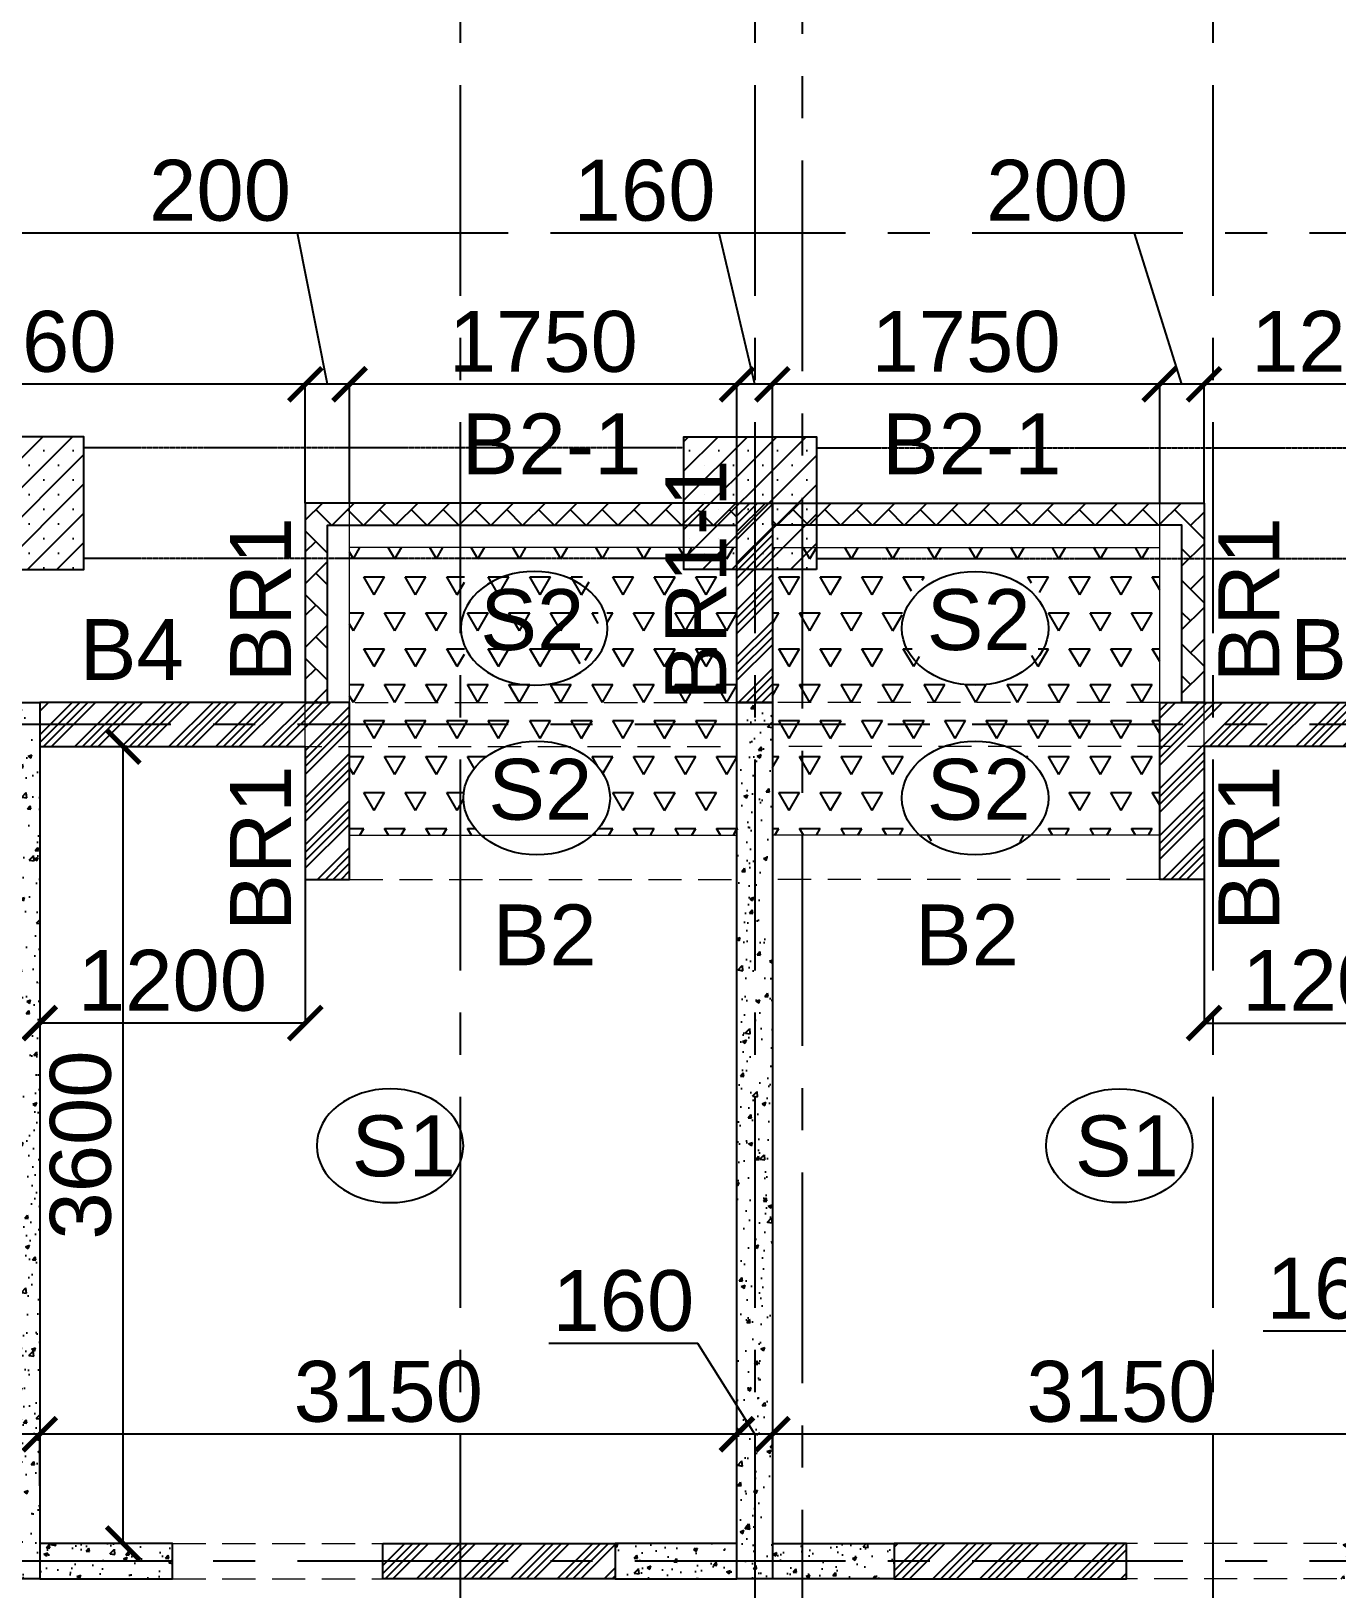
# Model space of a CAD drawing. Header units: inches. Extents: x -1898 to 127651, y -195120 to -109120.
# Drawn here: x 71012 to 76911, y -123195 to -116158 of the extents above; entities that cross this region are included whole.
import ezdxf

# ---------------------------------------------------------------- set-up
doc = ezdxf.new("R2010")
doc.units = ezdxf.units.IN
doc.header["$MEASUREMENT"] = 0
for name, pattern in [('CENTER', [50.8, 31.75, -6.35, 6.35, -6.35]), ('DASHED2', [9.525, 6.35, -3.175]), ('Hidden', [3, 2, -1])]:
    doc.linetypes.add(name, pattern=pattern)
for name, color, linetype in [('160 R.C. WALL HAT', 8, 'Continuous'), ('160 R.C.WALL', 6, 'Continuous'), ('AR-Column', 40, 'Continuous'), ('AR-Hidden', 251, 'DASHED2'), ('BAL. PARAPET WALL', 4, 'Continuous'), ('BEAM TEXT', 4, 'Continuous'), ('DIM', 251, 'Continuous'), ('GRID', 8, 'CENTER'), ('NON S.WALL HATCH', 8, 'Continuous'), ('NON STRUC R.C.WALL', 6, 'Continuous'), ('NON.STRUC.R.C.WALLS', 1, 'Continuous'), ('PARAPET WALL', 4, 'Continuous'), ('SUNKEN', 8, 'Continuous')]:
    doc.layers.add(name, color=color, linetype=linetype)
for name, color, linetype, lineweight in [('BEAMS', 3, 'Continuous', 0), ('SLAB CIR', 1, 'Continuous', 25), ('SLAB TXT', 3, 'Continuous', 0)]:
    doc.layers.add(name, color=color, linetype=linetype, lineweight=lineweight)
doc.styles.add('T200', font='sanss___.ttf', dxfattribs={"height": 275})
doc.styles.add('T300', font='sanss___.ttf', dxfattribs={"height": 350})
doc.dimstyles.new('T 200', dxfattribs={"dimtxt": 275, "dimasz": 150, "dimexe": 1, "dimexo": 0, "dimgap": 50, "dimtad": 1, "dimdec": 0, "dimrnd": 5, "dimdsep": 46, "dimtxsty": 'T200', "dimblk": 'ARCHTICK', "dimcen": 2.5, "dimdle": 1, "dimclrd": 5, "dimclre": 253, "dimclrt": 1, "dimadec": 0, "dimazin": 0, "dimtfac": 1, "dimtdec": 0, "dimtmove": 2, "dimatfit": 3, "dimfxl": 0, "dimarcsym": 0})
pattern_1 = [(45, (2346260.05, -240371.21), (-106.066017, 106.066017), []), (45, (2346295.4, -240371.21), (-106.066017, 106.066017), []), (45, (2346330.76, -240371.21), (-106.066017, 106.066017), []), (45, (2346366.12, -240371.21), (-106.066017, 106.066017), [])]
pattern_2 = [(60, (2301842.9, -345548.81), (-93.75, 162.379763), [93.75, -93.75]), (120, (2301842.9, -345548.81), (-187.5, 1e-07), [93.75, -93.75]), (0, (2301796.02, -345467.62), (93.75, 162.379763), [93.75, -93.75])]
pattern_3 = [(50, (2184721.52, 112605.64), (179.315046, -15.688034), [18.75, -206.25]), (355, (2184721.52, 112605.64), (-34.687833, 188.048033), [15, -165]), (100.451444, (2184736.47, 112604.33), (144.627212, 172.359998), [15.935048, -175.285528]), (46.1842, (2184721.52, 112655.64), (266.810333, -41.37982), [28.125, -309.375]), (96.635635, (2184743.76, 112652.2), (233.665486, 243.52965), [23.902586, -262.92844]), (351.184164, (2184721.52, 112655.64), (233.665486, 243.52965), [22.5, -247.5]), (21, (2184746.52, 112643.14), (149.226763, -100.654723), [18.75, -206.25]), (326, (2184746.52, 112643.14), (60.828833, 181.287511), [15, -165]), (71.451445, (2184758.96, 112634.75), (210.055594, 80.632788), [15.935047, -175.285528]), (37.5, (2184721.524, 112605.64), (3.0399638, 83.2234635), [0, -163, 0, -167.5, 0, -165.625]), (7.5, (2184721.52, 112605.64), (65.7673844, 98.602928), [0, -95.5, 0, -159.25, 0, -63.125]), (327.5, (2184665.774, 112605.64), (133.455609, -5.638718), [0, -62.5, 0, -195, 0, -258.75]), (317.5, (2184640.77, 112605.64), (145.7965423, 25.0262456), [0, -81.25, 0, -129.5, 0, -183.75])]
pattern_4 = [(45, (-132245.64, 75915.45), (-66.29126, 66.29126), []), (45, (-132179.35, 75915.45), (-66.29126, 66.29126), [0, -93.75])]

# ---------------------------------------------------------------- blocks, each defined once
blk = doc.blocks.new('_ARCHTICK')
at = {"color": 0, "linetype": 'ByBlock', "const_width": 0.15}
blk.add_lwpolyline([(-0.5, -0.5), (0.5, 0.5)], dxfattribs=at)
blk = doc.blocks.new('*D611')
at = {"layer": 'Defpoints', "color": 0}
for p in [(77511, -122496.6), (77671, -122574.1, 14.7), (77511, -122605.9, 14.7)]:
    blk.add_point(p, dxfattribs=at)
at = {"layer": 'DIM', "color": 5, "lineweight": -2}
for p, q in [((77250.1, -122031), (76577.9, -122031)), ((77591, -122496.6), (77250.1, -122031)), ((77672, -122496.6), (77510, -122496.6))]:
    blk.add_line(p, q, dxfattribs=at)
at = {"layer": 'DIM', "color": 253, "lineweight": -2}
for p, q in [((77511, -122605.9), (77511, -122495.6)), ((77671, -122574.1), (77671, -122495.6))]:
    blk.add_line(p, q, dxfattribs=at)
at = {"layer": 'DIM', "color": 5, "lineweight": -2, "xscale": 150, "yscale": 150, "zscale": 150, "rotation": 180}
blk.add_blockref('_ARCHTICK', (77511, -122496.6), dxfattribs=at)
at = {"layer": 'DIM', "color": 5, "lineweight": -2, "xscale": 150, "yscale": 150, "zscale": 150}
blk.add_blockref('_ARCHTICK', (77671, -122496.6), dxfattribs=at)
at = {"layer": 'DIM', "color": 1, "insert": (76914, -121839.1), "char_height": 275, "attachment_point": 5, "style": 'T200'}
blk.add_mtext('160', dxfattribs=at)
blk = doc.blocks.new('*D612')
at = {"layer": 'Defpoints', "color": 0}
for p in [(74361, -122496.6), (74361, -122575.4, 14.7), (77511, -122605.9, 14.7)]:
    blk.add_point(p, dxfattribs=at)
at = {"layer": 'DIM', "color": 5, "lineweight": -2}
blk.add_line((77512, -122496.6), (74360, -122496.6), dxfattribs=at)
at = {"layer": 'DIM', "color": 253, "lineweight": -2}
for p, q in [((74361, -122575.4), (74361, -122495.6)), ((77511, -122605.9), (77511, -122495.6))]:
    blk.add_line(p, q, dxfattribs=at)
at = {"layer": 'DIM', "color": 5, "lineweight": -2, "xscale": 150, "yscale": 150, "zscale": 150, "rotation": 180}
blk.add_blockref('_ARCHTICK', (74361, -122496.6), dxfattribs=at)
at = {"layer": 'DIM', "color": 5, "lineweight": -2, "xscale": 150, "yscale": 150, "zscale": 150}
blk.add_blockref('_ARCHTICK', (77511, -122496.6), dxfattribs=at)
at = {"layer": 'DIM', "color": 1, "insert": (75936, -122304.8), "char_height": 275, "attachment_point": 5, "style": 'T200'}
blk.add_mtext('3150', dxfattribs=at)
blk = doc.blocks.new('*D613')
at = {"layer": 'Defpoints', "color": 0}
for p in [(74201, -122496.6), (74361, -122575.4, 14.7), (74201, -122597.6, 14.7)]:
    blk.add_point(p, dxfattribs=at)
at = {"layer": 'DIM', "color": 5, "lineweight": -2}
for p, q in [((74023.7, -122086.5), (73351.5, -122086.5)), ((74281, -122496.6), (74023.7, -122086.5)), ((74362, -122496.6), (74200, -122496.6))]:
    blk.add_line(p, q, dxfattribs=at)
at = {"layer": 'DIM', "color": 253, "lineweight": -2}
for p, q in [((74201, -122597.6), (74201, -122495.6)), ((74361, -122575.4), (74361, -122495.6))]:
    blk.add_line(p, q, dxfattribs=at)
at = {"layer": 'DIM', "color": 5, "lineweight": -2, "xscale": 150, "yscale": 150, "zscale": 150, "rotation": 180}
blk.add_blockref('_ARCHTICK', (74201, -122496.6), dxfattribs=at)
at = {"layer": 'DIM', "color": 5, "lineweight": -2, "xscale": 150, "yscale": 150, "zscale": 150}
blk.add_blockref('_ARCHTICK', (74361, -122496.6), dxfattribs=at)
at = {"layer": 'DIM', "color": 1, "insert": (73687.6, -121894.6), "char_height": 275, "attachment_point": 5, "style": 'T200'}
blk.add_mtext('160', dxfattribs=at)
blk = doc.blocks.new('*D614')
at = {"layer": 'Defpoints', "color": 0}
for p in [(71051, -122496.6), (74201, -122597.6, 14.7), (71051, -122730.4, 14.7)]:
    blk.add_point(p, dxfattribs=at)
at = {"layer": 'DIM', "color": 5, "lineweight": -2}
blk.add_line((74202, -122496.6), (71050, -122496.6), dxfattribs=at)
at = {"layer": 'DIM', "color": 253, "lineweight": -2}
for p, q in [((71051, -122730.4), (71051, -122495.6)), ((74201, -122597.6), (74201, -122495.6))]:
    blk.add_line(p, q, dxfattribs=at)
at = {"layer": 'DIM', "color": 5, "lineweight": -2, "xscale": 150, "yscale": 150, "zscale": 150, "rotation": 180}
blk.add_blockref('_ARCHTICK', (71051, -122496.6), dxfattribs=at)
at = {"layer": 'DIM', "color": 5, "lineweight": -2, "xscale": 150, "yscale": 150, "zscale": 150}
blk.add_blockref('_ARCHTICK', (74201, -122496.6), dxfattribs=at)
at = {"layer": 'DIM', "color": 1, "insert": (72626, -122304.8), "char_height": 275, "attachment_point": 5, "style": 'T200'}
blk.add_mtext('3150', dxfattribs=at)
blk = doc.blocks.new('*D615')
at = {"layer": 'Defpoints', "color": 0}
for p in [(70891, -122496.6), (71051, -122730.4, 14.7), (70891, -122734.3, 14.7)]:
    blk.add_point(p, dxfattribs=at)
at = {"layer": 'DIM', "color": 5, "lineweight": -2}
for p, q in [((70776.9, -122131.8), (70104.6, -122131.8)), ((70971, -122496.6), (70776.9, -122131.8)), ((71052, -122496.6), (70890, -122496.6))]:
    blk.add_line(p, q, dxfattribs=at)
at = {"layer": 'DIM', "color": 253, "lineweight": -2}
for p, q in [((70891, -122734.3), (70891, -122495.6)), ((71051, -122730.4), (71051, -122495.6))]:
    blk.add_line(p, q, dxfattribs=at)
at = {"layer": 'DIM', "color": 5, "lineweight": -2, "xscale": 150, "yscale": 150, "zscale": 150, "rotation": 180}
blk.add_blockref('_ARCHTICK', (70891, -122496.6), dxfattribs=at)
at = {"layer": 'DIM', "color": 5, "lineweight": -2, "xscale": 150, "yscale": 150, "zscale": 150}
blk.add_blockref('_ARCHTICK', (71051, -122496.6), dxfattribs=at)
at = {"layer": 'DIM', "color": 1, "insert": (70440.7, -121940), "char_height": 275, "attachment_point": 5, "style": 'T200'}
blk.add_mtext('160', dxfattribs=at)
blk = doc.blocks.new('*D607')
at = {"layer": 'Defpoints', "color": 0}
for p in [(71428.5, -119390.2), (71445.2, -119390.2, 14.7), (71445.2, -122990.2, 14.7)]:
    blk.add_point(p, dxfattribs=at)
at = {"layer": 'DIM', "color": 253, "lineweight": -2}
for p, q in [((71445.2, -119390.2), (71427.5, -119390.2)), ((71445.2, -122990.2), (71427.5, -122990.2))]:
    blk.add_line(p, q, dxfattribs=at)
at = {"layer": 'DIM', "color": 5, "lineweight": -2}
blk.add_line((71428.5, -122991.2), (71428.5, -119389.2), dxfattribs=at)
at = {"layer": 'DIM', "color": 5, "lineweight": -2, "xscale": 150, "yscale": 150, "zscale": 150}
for p, rotation in [((71428.5, -119390.2), 90), ((71428.5, -122990.2), 270)]:
    blk.add_blockref('_ARCHTICK', p, dxfattribs=dict(at, rotation=rotation))
at = {"layer": 'DIM', "color": 1, "insert": (71236.6, -121190.2), "char_height": 275, "attachment_point": 5, "rotation": 90, "style": 'T200'}
blk.add_mtext('3600', dxfattribs=at)
blk = doc.blocks.new('*D459')
at = {"layer": 'Defpoints', "color": 0}
for p in [(76311, -117753.1), (77591, -117840.1, 14.7), (76311, -118290.2, 14.7)]:
    blk.add_point(p, dxfattribs=at)
at = {"layer": 'DIM', "color": 5, "lineweight": -2}
blk.add_line((77592, -117753.1), (76310, -117753.1), dxfattribs=at)
at = {"layer": 'DIM', "color": 253, "lineweight": -2}
for p, q in [((76311, -118290.2), (76311, -117752.1)), ((77591, -117840.1), (77591, -117752.1))]:
    blk.add_line(p, q, dxfattribs=at)
at = {"layer": 'DIM', "color": 5, "lineweight": -2, "xscale": 150, "yscale": 150, "zscale": 150, "rotation": 180}
blk.add_blockref('_ARCHTICK', (76311, -117753.1), dxfattribs=at)
at = {"layer": 'DIM', "color": 5, "lineweight": -2, "xscale": 150, "yscale": 150, "zscale": 150}
blk.add_blockref('_ARCHTICK', (77591, -117753.1), dxfattribs=at)
at = {"layer": 'DIM', "color": 1, "insert": (76951, -117561.4), "char_height": 275, "attachment_point": 5, "style": 'T200'}
blk.add_mtext('1280', dxfattribs=at)
blk = doc.blocks.new('*D460')
at = {"layer": 'Defpoints', "color": 0}
for p in [(76111, -117753.1), (76111, -118290.2, 14.7), (76311, -118290.2, 14.7)]:
    blk.add_point(p, dxfattribs=at)
at = {"layer": 'DIM', "color": 5, "lineweight": -2}
for p, q in [((75996.4, -117070.3), (75298.2, -117070.3)), ((76211, -117753.1), (75996.4, -117070.3)), ((76312, -117753.1), (76110, -117753.1))]:
    blk.add_line(p, q, dxfattribs=at)
at = {"layer": 'DIM', "color": 253, "lineweight": -2}
for p, q in [((76111, -118290.2), (76111, -117752.1)), ((76311, -118290.2), (76311, -117752.1))]:
    blk.add_line(p, q, dxfattribs=at)
at = {"layer": 'DIM', "color": 5, "lineweight": -2, "xscale": 150, "yscale": 150, "zscale": 150, "rotation": 180}
blk.add_blockref('_ARCHTICK', (76111, -117753.1), dxfattribs=at)
at = {"layer": 'DIM', "color": 5, "lineweight": -2, "xscale": 150, "yscale": 150, "zscale": 150}
blk.add_blockref('_ARCHTICK', (76311, -117753.1), dxfattribs=at)
at = {"layer": 'DIM', "color": 1, "insert": (75647.3, -116878.6), "char_height": 275, "attachment_point": 5, "style": 'T200'}
blk.add_mtext('200', dxfattribs=at)
blk = doc.blocks.new('*D461')
at = {"layer": 'Defpoints', "color": 0}
for p in [(74361, -117753.1), (74361, -118290.2, 14.7), (76111, -118290.2, 14.7)]:
    blk.add_point(p, dxfattribs=at)
at = {"layer": 'DIM', "color": 5, "lineweight": -2}
blk.add_line((76112, -117753.1), (74360, -117753.1), dxfattribs=at)
at = {"layer": 'DIM', "color": 253, "lineweight": -2}
for p, q in [((74361, -118290.2), (74361, -117752.1)), ((76111, -118290.2), (76111, -117752.1))]:
    blk.add_line(p, q, dxfattribs=at)
at = {"layer": 'DIM', "color": 5, "lineweight": -2, "xscale": 150, "yscale": 150, "zscale": 150, "rotation": 180}
blk.add_blockref('_ARCHTICK', (74361, -117753.1), dxfattribs=at)
at = {"layer": 'DIM', "color": 5, "lineweight": -2, "xscale": 150, "yscale": 150, "zscale": 150}
blk.add_blockref('_ARCHTICK', (76111, -117753.1), dxfattribs=at)
at = {"layer": 'DIM', "color": 1, "insert": (75236, -117561.4), "char_height": 275, "attachment_point": 5, "style": 'T200'}
blk.add_mtext('1750', dxfattribs=at)
blk = doc.blocks.new('*D462')
at = {"layer": 'Defpoints', "color": 0}
for p in [(74201, -117753.1), (74201, -118290.2, 14.7), (74361, -118290.2, 14.7)]:
    blk.add_point(p, dxfattribs=at)
at = {"layer": 'DIM', "color": 5, "lineweight": -2}
for p, q in [((74119.9, -117070.3), (73447.6, -117070.3)), ((74281, -117753.1), (74119.9, -117070.3)), ((74362, -117753.1), (74200, -117753.1))]:
    blk.add_line(p, q, dxfattribs=at)
at = {"layer": 'DIM', "color": 253, "lineweight": -2}
for p, q in [((74201, -118290.2), (74201, -117752.1)), ((74361, -118290.2), (74361, -117752.1))]:
    blk.add_line(p, q, dxfattribs=at)
at = {"layer": 'DIM', "color": 5, "lineweight": -2, "xscale": 150, "yscale": 150, "zscale": 150, "rotation": 180}
blk.add_blockref('_ARCHTICK', (74201, -117753.1), dxfattribs=at)
at = {"layer": 'DIM', "color": 5, "lineweight": -2, "xscale": 150, "yscale": 150, "zscale": 150}
blk.add_blockref('_ARCHTICK', (74361, -117753.1), dxfattribs=at)
at = {"layer": 'DIM', "color": 1, "insert": (73783.7, -116878.4), "char_height": 275, "attachment_point": 5, "style": 'T200'}
blk.add_mtext('160', dxfattribs=at)
blk = doc.blocks.new('*D463')
at = {"layer": 'Defpoints', "color": 0}
for p in [(72451, -117753.1), (72451, -118290.2, 14.7), (74201, -118290.2, 14.7)]:
    blk.add_point(p, dxfattribs=at)
at = {"layer": 'DIM', "color": 5, "lineweight": -2}
blk.add_line((74202, -117753.1), (72450, -117753.1), dxfattribs=at)
at = {"layer": 'DIM', "color": 253, "lineweight": -2}
for p, q in [((72451, -118290.2), (72451, -117752.1)), ((74201, -118290.2), (74201, -117752.1))]:
    blk.add_line(p, q, dxfattribs=at)
at = {"layer": 'DIM', "color": 5, "lineweight": -2, "xscale": 150, "yscale": 150, "zscale": 150, "rotation": 180}
blk.add_blockref('_ARCHTICK', (72451, -117753.1), dxfattribs=at)
at = {"layer": 'DIM', "color": 5, "lineweight": -2, "xscale": 150, "yscale": 150, "zscale": 150}
blk.add_blockref('_ARCHTICK', (74201, -117753.1), dxfattribs=at)
at = {"layer": 'DIM', "color": 1, "insert": (73326, -117561.4), "char_height": 275, "attachment_point": 5, "style": 'T200'}
blk.add_mtext('1750', dxfattribs=at)
blk = doc.blocks.new('*D464')
at = {"layer": 'Defpoints', "color": 0}
for p in [(72251, -117753.1), (72251, -118290.2, 14.7), (72451, -118290.2, 14.7)]:
    blk.add_point(p, dxfattribs=at)
at = {"layer": 'DIM', "color": 5, "lineweight": -2}
for p, q in [((72215, -117070.3), (71516.7, -117070.3)), ((72351, -117753.1), (72215, -117070.3)), ((72452, -117753.1), (72250, -117753.1))]:
    blk.add_line(p, q, dxfattribs=at)
at = {"layer": 'DIM', "color": 253, "lineweight": -2}
for p, q in [((72251, -118290.2), (72251, -117752.1)), ((72451, -118290.2), (72451, -117752.1))]:
    blk.add_line(p, q, dxfattribs=at)
at = {"layer": 'DIM', "color": 5, "lineweight": -2, "xscale": 150, "yscale": 150, "zscale": 150, "rotation": 180}
blk.add_blockref('_ARCHTICK', (72251, -117753.1), dxfattribs=at)
at = {"layer": 'DIM', "color": 5, "lineweight": -2, "xscale": 150, "yscale": 150, "zscale": 150}
blk.add_blockref('_ARCHTICK', (72451, -117753.1), dxfattribs=at)
at = {"layer": 'DIM', "color": 1, "insert": (71865.9, -116878.6), "char_height": 275, "attachment_point": 5, "style": 'T200'}
blk.add_mtext('200', dxfattribs=at)
blk = doc.blocks.new('*D465')
at = {"layer": 'Defpoints', "color": 0}
for p in [(69691, -117753.1), (69691, -118290.2, 14.7), (72251, -118290.2, 14.7)]:
    blk.add_point(p, dxfattribs=at)
at = {"layer": 'DIM', "color": 5, "lineweight": -2}
blk.add_line((72252, -117753.1), (69690, -117753.1), dxfattribs=at)
at = {"layer": 'DIM', "color": 253, "lineweight": -2}
for p, q in [((69691, -118290.2), (69691, -117752.1)), ((72251, -118290.2), (72251, -117752.1))]:
    blk.add_line(p, q, dxfattribs=at)
at = {"layer": 'DIM', "color": 5, "lineweight": -2, "xscale": 150, "yscale": 150, "zscale": 150, "rotation": 180}
blk.add_blockref('_ARCHTICK', (69691, -117753.1), dxfattribs=at)
at = {"layer": 'DIM', "color": 5, "lineweight": -2, "xscale": 150, "yscale": 150, "zscale": 150}
blk.add_blockref('_ARCHTICK', (72251, -117753.1), dxfattribs=at)
at = {"layer": 'DIM', "color": 1, "insert": (70971, -117561.2), "char_height": 275, "attachment_point": 5, "style": 'T200'}
blk.add_mtext('2560', dxfattribs=at)
blk = doc.blocks.new('*D767')
at = {"layer": 'Defpoints', "color": 0}
for p in [(76311, -119990.2, 14.7), (77511, -119990.2, 14.7), (77511, -120639.5)]:
    blk.add_point(p, dxfattribs=at)
at = {"layer": 'DIM', "color": 253, "lineweight": -2}
for p, q in [((76311, -119990.2), (76311, -120640.5)), ((77511, -119990.2), (77511, -120640.5))]:
    blk.add_line(p, q, dxfattribs=at)
at = {"layer": 'DIM', "color": 5, "lineweight": -2}
blk.add_line((76310, -120639.5), (77512, -120639.5), dxfattribs=at)
at = {"layer": 'DIM', "color": 5, "lineweight": -2, "xscale": 150, "yscale": 150, "zscale": 150, "rotation": 180}
blk.add_blockref('_ARCHTICK', (76311, -120639.5), dxfattribs=at)
at = {"layer": 'DIM', "color": 5, "lineweight": -2, "xscale": 150, "yscale": 150, "zscale": 150}
blk.add_blockref('_ARCHTICK', (77511, -120639.5), dxfattribs=at)
at = {"layer": 'DIM', "color": 1, "insert": (76911, -120447.9), "char_height": 275, "attachment_point": 5, "style": 'T200'}
blk.add_mtext('1200', dxfattribs=at)
blk = doc.blocks.new('*D779')
at = {"layer": 'Defpoints', "color": 0}
for p in [(71051, -119990.2, 14.7), (72251, -119990.2, 14.7), (71051, -120639.5)]:
    blk.add_point(p, dxfattribs=at)
at = {"layer": 'DIM', "color": 253, "lineweight": -2}
for p, q in [((71051, -119990.2), (71051, -120640.5)), ((72251, -119990.2), (72251, -120640.5))]:
    blk.add_line(p, q, dxfattribs=at)
at = {"layer": 'DIM', "color": 5, "lineweight": -2}
blk.add_line((72252, -120639.5), (71050, -120639.5), dxfattribs=at)
at = {"layer": 'DIM', "color": 5, "lineweight": -2, "xscale": 150, "yscale": 150, "zscale": 150, "rotation": 180}
blk.add_blockref('_ARCHTICK', (71051, -120639.5), dxfattribs=at)
at = {"layer": 'DIM', "color": 5, "lineweight": -2, "xscale": 150, "yscale": 150, "zscale": 150}
blk.add_blockref('_ARCHTICK', (72251, -120639.5), dxfattribs=at)
at = {"layer": 'DIM', "color": 1, "insert": (71651, -120447.9), "char_height": 275, "attachment_point": 5, "style": 'T200'}
blk.add_mtext('1200', dxfattribs=at)
blk = doc.blocks.new('A$C02A55DAE')
at = {"layer": 'NON S.WALL HATCH'}
h = blk.add_hatch(dxfattribs=at)
h.set_pattern_fill('SACNCR', color=256, scale=1000)
h.set_pattern_definition(pattern_4)
h.paths.add_polyline_path([(65488.6, 600), (66088.6, 600), (66088.6, 1200), (65488.6, 1200)])
h = blk.add_hatch(dxfattribs=at)
h.set_pattern_fill('SACNCR', color=256, scale=1000)
h.set_pattern_definition(pattern_4)
h.paths.add_polyline_path([(69398.6, 600), (68798.6, 600), (68798.6, 1200), (69398.6, 1200)])
at = {"layer": 'AR-Column', "color": 4, "elevation": -29.5}
for points in [[(65488.6, 600), (66088.6, 600), (66088.6, 1200), (65488.6, 1200)], [(69398.6, 600), (68798.6, 600), (68798.6, 1200), (69398.6, 1200)]]:
    blk.add_lwpolyline(points, close=True, dxfattribs=at)
at = {"layer": 'AR-Hidden', "ltscale": 0.009}
for p, q in [((68798.6, 1150, -29.5), (66088.6, 1150, -29.5)), ((69398.6, 1150, -29.5), (72108.6, 1150, -29.5)), ((68798.6, 650, -29.5), (66088.6, 650, -29.5)), ((69398.6, 650, -29.5), (72108.6, 650, -29.5))]:
    blk.add_line(p, q, dxfattribs=at)

msp = doc.modelspace()

# ---------------------------------------------------------------- hatches: boundary and pattern name
at = {"layer": '160 R.C. WALL HAT'}
h = msp.add_hatch(dxfattribs=at)
h.set_pattern_fill('AR-CONC', color=256, scale=25)
h.set_pattern_definition(pattern_3)
h.paths.add_polyline_path([(70891, -119190.2), (71051, -119190.2), (71051, -123150.2), (70891, -123150.2)])
h = msp.add_hatch(dxfattribs=at)
h.set_pattern_fill('AR-CONC', color=256, scale=25)
h.set_pattern_definition(pattern_3)
h.paths.add_polyline_path([(74201, -119190.2), (74361, -119190.2), (74361, -123150.2), (74201, -123150.2)])
h = msp.add_hatch(dxfattribs=at)
h.set_pattern_fill('AR-CONC', color=256, scale=25)
h.set_pattern_definition(pattern_3)
h.paths.add_polyline_path([(71651, -122990.2), (71651, -123150.2), (71051, -123150.2), (71051, -122990.2)])
h = msp.add_hatch(dxfattribs=at)
h.set_pattern_fill('AR-CONC', color=256, scale=25)
h.set_pattern_definition(pattern_3)
h.paths.add_polyline_path([(73651, -122990.2), (74201, -122990.2), (74201, -123150.2), (73651, -123150.2)])
h = msp.add_hatch(dxfattribs=at)
h.set_pattern_fill('AR-CONC', color=256, scale=25)
h.set_pattern_definition(pattern_3)
h.paths.add_polyline_path([(74361, -122990.2), (74911, -122990.2), (74911, -123150.2), (74361, -123150.2)])
h = msp.add_hatch(dxfattribs=at)
h.set_pattern_fill('AR-CONC', color=256, scale=25)
h.set_pattern_definition(pattern_3)
h.paths.add_polyline_path([(76911, -122990.2), (76911, -123150.2), (77511, -123150.2), (77511, -122990.2)])
at = {"layer": 'BAL. PARAPET WALL'}
h = msp.add_hatch(dxfattribs=at)
h.set_pattern_fill('AR-HBONE', color=256, angle=-90, style=0)
h.set_pattern_definition([(315, (570882.33, 2006768.09), (143.684098, -4e-14), [304.8, -101.6]), (45, (570954.18, 2006696.24), (143.684098, -4e-14), [304.8, -101.6])])
h.paths.add_polyline_path([(74201, -118390.2), (74201, -118290.2), (72251, -118290.2), (72251, -119190.2), (72351, -119190.2), (72351, -118390.2)])
h = msp.add_hatch(dxfattribs=at)
h.set_pattern_fill('AR-HBONE', color=256, angle=-90, style=0)
h.set_pattern_definition([(315, (570882.33, 2006768.09), (143.684098, -4e-14), [304.8, -101.6]), (45, (570954.18, 2006696.24), (143.684098, -4e-14), [304.8, -101.6])])
h.paths.add_polyline_path([(74361, -118390.2), (74361, -118290.2), (76311, -118290.2), (76311, -119190.2), (76211, -119190.2), (76211, -118390.2)])
at = {"layer": 'NON STRUC R.C.WALL'}
h = msp.add_hatch(dxfattribs=at)
h.set_pattern_fill('ANSI34', color=1, scale=200)
h.set_pattern_definition([(45, (2346260.05, -240411.21), (-106.066017, 106.066017), []), (45, (2346295.4, -240411.21), (-106.066017, 106.066017), []), (45, (2346330.76, -240411.21), (-106.066017, 106.066017), []), (45, (2346366.12, -240411.21), (-106.066017, 106.066017), [])])
h.paths.add_polyline_path([(74361, -119190.2), (74201, -119190.2), (74201, -118290.2), (74361, -118290.2)])
h = msp.add_hatch(dxfattribs=at)
h.set_pattern_fill('ANSI34', color=1, scale=200)
h.set_pattern_definition(pattern_1)
h.paths.add_polyline_path([(71051, -119390.2), (72251, -119390.2), (72251, -119990.2), (72451, -119990.2), (72451, -119190.2), (71051, -119190.2)])
h = msp.add_hatch(dxfattribs=at)
h.set_pattern_fill('ANSI34', color=1, scale=200)
h.set_pattern_definition(pattern_1)
h.paths.add_polyline_path([(77511, -119390.2), (76311, -119390.2), (76311, -119990.2), (76111, -119990.2), (76111, -119190.2), (77511, -119190.2)])
h = msp.add_hatch(dxfattribs=at)
h.set_pattern_fill('ANSI34', color=1, scale=200)
h.set_pattern_definition(pattern_1)
h.paths.add_polyline_path([(72601, -122990.2), (73651, -122990.2), (73651, -123150.2), (72601, -123150.2)])
h = msp.add_hatch(dxfattribs=at)
h.set_pattern_fill('ANSI34', color=1, scale=200)
h.set_pattern_definition(pattern_1)
h.paths.add_polyline_path([(75961, -122990.2), (74911, -122990.2), (74911, -123150.2), (75961, -123150.2)])
at = {"layer": 'SUNKEN'}
h = msp.add_hatch(dxfattribs=at)
h.set_pattern_fill('TRIANG', color=256, scale=500)
h.set_pattern_definition(pattern_2)
h.paths.add_polyline_path([(74201, -118490.2), (72451, -118490.2), (72451, -119190.2), (74201, -119190.2)])
edge = h.paths.add_edge_path(flags=16)
edge.add_ellipse((73285, -118815.9), major_axis=(331, 0), ratio=0.77685, start_angle=0, end_angle=360, ccw=False)
h.paths.add_polyline_path([(74201, -119190.2), (72451, -119190.2), (72451, -119390.2), (74201, -119390.2)])
h.paths.add_polyline_path([(72969.5, -118602.8), (72969.5, -119034), (73574.6, -119034), (73574.6, -118602.8)], flags=16)
h.paths.add_polyline_path([(73093.1, -119825.4), (73101.4, -119790.2), (72451, -119790.2), (72451, -119390.2), (73154.9, -119390.2), (73148.3, -119392.6), (73136.8, -119397.3), (73125.4, -119402.4), (73114.4, -119407.9), (73103.6, -119413.6), (73093.1, -119419.7), (73083, -119426.1), (73073.1, -119432.8), (73063.7, -119439.8), (73054.6, -119447.1), (73045.8, -119454.7), (73037.5, -119462.5), (73029.6, -119470.6), (73022, -119478.9), (73014.9, -119487.4), (73008.3, -119496.2), (73002.1, -119505.1), (72996.3, -119514.2), (72991.1, -119523.5), (72986.3, -119533), (72982, -119542.6), (72978.1, -119552.3), (72974.8, -119562.1), (72972, -119572.1), (72969.7, -119582.1), (72967.9, -119592.1), (72966.6, -119602.2), (72965.8, -119612.4), (72965.6, -119622.5), (72965.8, -119632.7), (72966.6, -119642.8), (72967.9, -119652.9), (72969.7, -119663), (72972, -119673), (72974.8, -119682.9), (72978.1, -119692.8), (72982, -119702.5), (72986.3, -119712.1), (72991.1, -119721.5), (72996.3, -119730.8), (73002.1, -119739.9), (73008.3, -119748.9), (73014.9, -119757.6), (73022, -119766.2), (73029.6, -119774.5), (73037.5, -119782.6), (73045.8, -119790.4), (73054.6, -119798), (73063.7, -119805.3), (73073.1, -119812.3), (73083, -119819)])
h.paths.add_polyline_path([(73491.7, -119790.2), (73494.8, -119828.5), (73505.1, -119822.2), (73515.1, -119815.6), (73524.8, -119808.8), (73534.1, -119801.6), (73543, -119794.2), (73551.5, -119786.5), (73559.7, -119778.6), (73567.4, -119770.4), (73574.7, -119761.9), (73581.6, -119753.3), (73588, -119744.4), (73594, -119735.4), (73599.5, -119726.2), (73604.5, -119716.8), (73609.1, -119707.3), (73613.1, -119697.6), (73616.7, -119687.9), (73619.8, -119678), (73622.3, -119668), (73624.4, -119658), (73626, -119647.9), (73627, -119637.8), (73627.5, -119627.6), (73627.5, -119617.5), (73627, -119607.3), (73626, -119597.2), (73624.4, -119587.1), (73622.3, -119577), (73619.8, -119567.1), (73616.7, -119557.2), (73613.1, -119547.4), (73609.1, -119537.8), (73604.5, -119528.3), (73599.5, -119518.9), (73594, -119509.7), (73588, -119500.6), (73581.6, -119491.8), (73574.7, -119483.1), (73567.4, -119474.7), (73559.7, -119466.5), (73551.5, -119458.5), (73543, -119450.9), (73534.1, -119443.4), (73524.8, -119436.3), (73515.1, -119429.4), (73505.1, -119422.9), (73494.8, -119416.6), (73484.2, -119410.7), (73473.3, -119405.1), (73462.1, -119399.8), (73450.6, -119394.9), (73438.9, -119390.4), (73438.3, -119390.2), (74201, -119390.2), (74201, -119790.2)])
h = msp.add_hatch(dxfattribs=at)
h.set_pattern_fill('TRIANG', color=256, scale=500)
h.set_pattern_definition(pattern_2)
h.paths.add_polyline_path([(74361, -118490.2), (76111, -118490.2), (76111, -119190.2), (74361, -119190.2)])
edge = h.paths.add_edge_path(flags=16)
edge.add_ellipse((75277, -118815.9), major_axis=(-331, 0), ratio=0.77685, start_angle=0, end_angle=360)
h.paths.add_polyline_path([(74361, -119190.2), (76111, -119190.2), (76111, -119390.2), (74361, -119390.2)])
h.paths.add_polyline_path([(75592.5, -118602.8), (75592.5, -119034), (74987.4, -119034), (74987.4, -118602.8)], flags=0)
h.paths.add_polyline_path([(75135.4, -119390.2), (75125.8, -119393.8), (75113.6, -119398.9), (75101.6, -119404.5), (75089.9, -119410.4), (75078.5, -119416.8), (75067.6, -119423.4), (75056.9, -119430.5), (75046.7, -119437.9), (75036.9, -119445.6), (75027.5, -119453.6), (75018.6, -119461.9), (75010.1, -119470.5), (75002.1, -119479.4), (74994.5, -119488.5), (74987.5, -119497.9), (74981, -119507.5), (74975, -119517.3), (74969.6, -119527.3), (74964.7, -119537.4), (74960.4, -119547.7), (74956.6, -119558.2), (74953.4, -119568.7), (74950.7, -119579.4), (74948.7, -119590.1), (74947.2, -119600.9), (74946.3, -119611.7), (74946, -119622.5), (74946.3, -119633.4), (74947.2, -119644.2), (74948.7, -119655), (74950.7, -119665.7), (74953.4, -119676.3), (74956.6, -119686.9), (74960.4, -119697.3), (74964.7, -119707.6), (74969.6, -119717.8), (74975, -119727.8), (74981, -119737.6), (74987.5, -119747.2), (74994.5, -119756.5), (75002.1, -119765.7), (75010.1, -119774.6), (75018.6, -119783.2), (75027.5, -119791.5), (75036.9, -119799.5), (75046.7, -119807.2), (75056.9, -119814.6), (75067.6, -119821.6), (75078.5, -119828.3), (75081.9, -119790.2), (74361, -119790.2), (74361, -119390.2)])
h.paths.add_polyline_path([(75422, -119391.4), (75418.7, -119390.2), (76111, -119390.2), (76111, -119790.2), (75472.2, -119790.2), (75481.1, -119825), (75491.9, -119818.1), (75502.3, -119810.9), (75512.3, -119803.4), (75521.9, -119795.5), (75531.1, -119787.4), (75539.8, -119778.9), (75548.1, -119770.1), (75555.8, -119761.1), (75563.1, -119751.9), (75569.9, -119742.4), (75576.1, -119732.7), (75581.8, -119722.8), (75587, -119712.7), (75591.6, -119702.5), (75595.7, -119692.1), (75599.2, -119681.6), (75602.1, -119671), (75604.4, -119660.3), (75606.2, -119649.6), (75607.4, -119638.8), (75608, -119628), (75608, -119617.1), (75607.4, -119606.3), (75606.2, -119595.5), (75604.4, -119584.7), (75602.1, -119574), (75599.2, -119563.4), (75595.7, -119552.9), (75591.6, -119542.6), (75587, -119532.3), (75581.8, -119522.3), (75576.1, -119512.4), (75569.9, -119502.7), (75563.1, -119493.2), (75555.8, -119483.9), (75548.1, -119474.9), (75539.8, -119466.2), (75531.1, -119457.7), (75521.9, -119449.5), (75512.3, -119441.7), (75502.3, -119434.1), (75491.9, -119426.9), (75481.1, -119420.1), (75469.9, -119413.6), (75458.4, -119407.4), (75446.5, -119401.7), (75434.4, -119396.3)])

# ---------------------------------------------------------------- linework, layer by layer
at = {"layer": '160 R.C.WALL'}
for p, q in [((74201, -122990.2, 14.7), (73651, -122990.2, 14.7)), ((73651, -122990.2, 14.7), (73651, -123150.8, 14.7)), ((74361, -122990.2, 14.7), (74911, -122990.2, 14.7)), ((74911, -122990.2, 14.7), (74911, -123150.2, 14.7)), ((73651, -123150.2, 14.7), (74201, -123150.2, 14.7)), ((74911, -123150.2, 14.7), (74361, -123150.2, 14.7))]:
    msp.add_line(p, q, dxfattribs=at)
at = {"layer": '160 R.C.WALL', "elevation": 14.7}
for points in [[(71051, -123150.2), (70891, -123150.2), (70891, -119190.2), (71051, -119190.2)], [(74361, -123150.2), (74201, -123150.2), (74201, -119190.2), (74361, -119190.2)]]:
    msp.add_lwpolyline(points, close=True, dxfattribs=at)
msp.add_lwpolyline([(71051, -123150.2), (71651, -123150.2), (71651, -122990.2), (71051, -122990.2)], dxfattribs=at)
at = {"layer": 'BAL. PARAPET WALL', "elevation": 14.7}
for points in [[(74201, -118390.2), (74201, -118290.2), (72251, -118290.2), (72251, -119190.2), (72351, -119190.2), (72351, -118390.2), (74201, -118390.2)], [(74361, -118390.2), (74361, -118290.2), (76311, -118290.2), (76311, -119190.2), (76211, -119190.2), (76211, -118390.2), (74361, -118390.2)]]:
    msp.add_lwpolyline(points, dxfattribs=at)
at = {"layer": 'BEAMS', "color": 4, "linetype": 'Continuous', "ltscale": 0.01}
for p, q in [((72251, -119990.2, 14.7), (72251, -118290.2, 14.7)), ((74201, -118290.2, 14.7), (72251, -118290.2, 14.7)), ((72451, -119990.2, 14.7), (72451, -118290.2, 14.7)), ((74361, -118290.2, 14.7), (76311, -118290.2, 14.7)), ((76111, -119990.2, 14.7), (76111, -118290.2, 14.7)), ((76311, -119990.2, 14.7), (76311, -118290.2, 14.7)), ((74201, -118490.2, 14.7), (72451, -118490.2, 14.7)), ((74361, -118490.2, 14.7), (76111, -118490.2, 14.7)), ((71051, -119190.2, 14.7), (72249.3, -119190.2, 14.7)), ((77511, -119190.2, 14.7), (76111, -119190.2, 14.7)), ((72451, -119790.2, 14.7), (74201, -119790.2, 14.7)), ((76111, -119790.2, 14.7), (74361, -119790.2, 14.7))]:
    msp.add_line(p, q, dxfattribs=at)
at = {"layer": 'BEAMS', "linetype": 'Hidden', "ltscale": 75}
for p, q in [((72251, -119190.2, 14.7), (74201, -119190.2, 14.7)), ((76111, -119190.2, 14.7), (74361, -119190.2, 14.7)), ((71051, -119390.2, 14.7), (74201, -119390.2, 14.7)), ((77511, -119390.2, 14.7), (74361, -119390.2, 14.7)), ((72451, -119990.2, 14.7), (74201, -119990.2, 14.7)), ((76111, -119990.2, 14.7), (74361, -119990.2, 14.7)), ((71651, -122990.2, 14.7), (73651, -122990.2, 14.7)), ((76911, -122990.2, 14.7), (74911, -122990.2, 14.7)), ((71651, -123150.2, 14.7), (73651, -123150.2, 14.7)), ((76911, -123150.2, 14.7), (74911, -123150.2, 14.7))]:
    msp.add_line(p, q, dxfattribs=at)
at = {"layer": 'GRID', "ltscale": 30}
for p, q in [((72951, -111829.1, 14.7), (72951, -143550.6, 14.7)), ((74281, -111829.1, 14.7), (74281, -143550.6, 14.7)), ((76350.8, -111829.1, 14.7), (76350.8, -143550.6, 14.7)), ((74496, -112170.1, 14.7), (74496, -143550.6, 14.7)), ((86883.8, -117070.3, 14.7), (739.5, -117070.3, 14.7)), ((86883.8, -119290.2, 14.7), (739.5, -119290.2, 14.7)), ((86883.8, -123070.2, 14.7), (739.5, -123070.2, 14.7))]:
    msp.add_line(p, q, dxfattribs=at)
at = {"layer": 'NON.STRUC.R.C.WALLS', "elevation": 14.7}
for points in [[(74361, -119190.2), (74201, -119190.2), (74201, -118290.2), (74361, -118290.2)], [(72601, -122990.2), (73651, -122990.2), (73651, -123150.2), (72601, -123150.2)], [(75961, -122990.2), (74911, -122990.2), (74911, -123150.2), (75961, -123150.2)]]:
    msp.add_lwpolyline(points, close=True, dxfattribs=at)
for points in [[(71051, -119390.2), (72251, -119390.2), (72251, -119990.2), (72451, -119990.2), (72451, -119190.2), (71051, -119190.2)], [(77511, -119390.2), (76311, -119390.2), (76311, -119990.2), (76111, -119990.2), (76111, -119190.2), (77511, -119190.2)]]:
    msp.add_lwpolyline(points, dxfattribs=at)
at = {"layer": 'PARAPET WALL'}
for p, q in [((72251, -119990.2, 14.7), (72451, -119990.2, 14.7)), ((76311, -119990.2, 14.7), (76111, -119990.2, 14.7))]:
    msp.add_line(p, q, dxfattribs=at)
at = {"layer": 'SLAB CIR', "extrusion": (0, 0, -1)}
for centre in [(73285, -118855.9, -0.7), (72633.9, -121193.3, -0.7)]:
    msp.add_ellipse(centre, major_axis=(331, 0), ratio=0.77685, dxfattribs=at)
at = {"layer": 'SLAB CIR'}
for centre in [(75277, -118855.9, -0.7), (73296.6, -119622.5, -0.7), (75277, -119622.5, -0.7), (75928.1, -121193.3, -0.7)]:
    msp.add_ellipse(centre, major_axis=(-331, 0), ratio=0.77685, dxfattribs=at)

# ---------------------------------------------------------------- block references
at = {"layer": 'DIM', "color": 1}
msp.add_blockref('A$C02A55DAE', (5162.4, -119190.2, 29.5), dxfattribs=at)

# ---------------------------------------------------------------- texts
at = {"layer": 'BEAM TEXT', "style": 'T300'}
for s, p in [('B2-1', (72957.6, -118160.2)), ('B2-1', (74856.3, -118160.2)), ('B4', (71231.9, -119089.3)), ('B4', (76699.8, -119089.3)), ('B2', (73097.2, -120378.4)), ('B2', (75004.7, -120378.4))]:
    msp.add_text(s, height=275, dxfattribs=at).set_placement(p)
for s, p in [('BR1-1', (74152.5, -119182.6)), ('BR1', (72186.1, -119100.3)), ('BR1', (76650.9, -119100.3)), ('BR1', (72186.1, -120222.5)), ('BR1', (76650.9, -120222.5))]:
    msp.add_text(s, height=275, rotation=90, dxfattribs=at).set_placement(p)
at = {"layer": 'SLAB TXT', "style": 'T300'}
for s, p in [('S2', (73041.4, -118953.9)), ('S2', (75058.1, -118953.9)), ('S2', (73077.7, -119720.5)), ('S2', (75058.1, -119720.5)), ('S1', (72460.4, -121331.3)), ('S1', (75727.4, -121331.3))]:
    msp.add_text(s, height=275, dxfattribs=at).set_placement(p)

# ---------------------------------------------------------------- dimensions: what is measured, and where the dimension line sits
at = {"layer": 'DIM'}
for base, p1, p2, picture, middle in [((72251, -117753.1), (72451, -118290.2, 14.7), (72251, -118290.2, 14.7), '*D464', (72165, -117070.3)), ((74201, -117753.1), (74361, -118290.2, 14.7), (74201, -118290.2, 14.7), '*D462', (74069.9, -117070.3)), ((76111, -117753.1), (76311, -118290.2, 14.7), (76111, -118290.2, 14.7), '*D460', (75946.4, -117070.3)), ((77511, -122496.6), (77671, -122574.1, 14.7), (77511, -122605.9, 14.7), '*D611', (77200.1, -122031)), ((74201, -122496.6), (74361, -122575.4, 14.7), (74201, -122597.6, 14.7), '*D613', (73973.7, -122086.5)), ((70891, -122496.6), (71051, -122730.4, 14.7), (70891, -122734.3, 14.7), '*D615', (70726.9, -122131.8))]:
    dim = msp.add_linear_dim(base=base, p1=p1, p2=p2, angle=180, dimstyle='T 200', override={"dimtmove": 1}, dxfattribs=at)
    dim.commit()
    dim.dimension.update_dxf_attribs({"geometry": picture, "text_midpoint": middle, "dimtype": 160})
for base, p1, p2, angle, picture, middle in [((69691, -117753.1), (72251, -118290.2, 14.7), (69691, -118290.2, 14.7), 180, '*D465', (70971, -117561.2)), ((72451, -117753.1), (74201, -118290.2, 14.7), (72451, -118290.2, 14.7), 180, '*D463', (73326, -117561.4)), ((74361, -117753.1), (76111, -118290.2, 14.7), (74361, -118290.2, 14.7), 180, '*D461', (75236, -117561.4)), ((76311, -117753.1), (77591, -117840.1, 14.7), (76311, -118290.2, 14.7), 180, '*D459', (76951, -117561.4)), ((71428.5, -119390.2), (71445.2, -122990.2, 14.7), (71445.2, -119390.2, 14.7), 90, '*D607', (71236.6, -121190.2)), ((71051, -122496.6), (74201, -122597.6, 14.7), (71051, -122730.4, 14.7), 180, '*D614', (72626, -122304.8)), ((74361, -122496.6), (77511, -122605.9, 14.7), (74361, -122575.4, 14.7), 180, '*D612', (75936, -122304.8))]:
    dim = msp.add_linear_dim(base=base, p1=p1, p2=p2, angle=angle, dimstyle='T 200', dxfattribs=at)
    dim.commit()
    dim.dimension.update_dxf_attribs({"geometry": picture, "text_midpoint": middle})
dim = msp.add_linear_dim(base=(71051, -120639.5), p1=(72251, -119990.2, 14.7), p2=(71051, -119990.2, 14.7), angle=180, dimstyle='T 200', override={"dimarcsym": 2}, dxfattribs=at)
dim.commit()
dim.dimension.update_dxf_attribs({"geometry": '*D779', "text_midpoint": (71651, -120447.9)})
dim = msp.add_linear_dim(base=(77511, -120639.5), p1=(76311, -119990.2, 14.7), p2=(77511, -119990.2, 14.7), dimstyle='T 200', override={"dimarcsym": 2}, dxfattribs=at)
dim.commit()
dim.dimension.update_dxf_attribs({"geometry": '*D767', "text_midpoint": (76911, -120447.9)})

doc.saveas('drawing.dxf')
